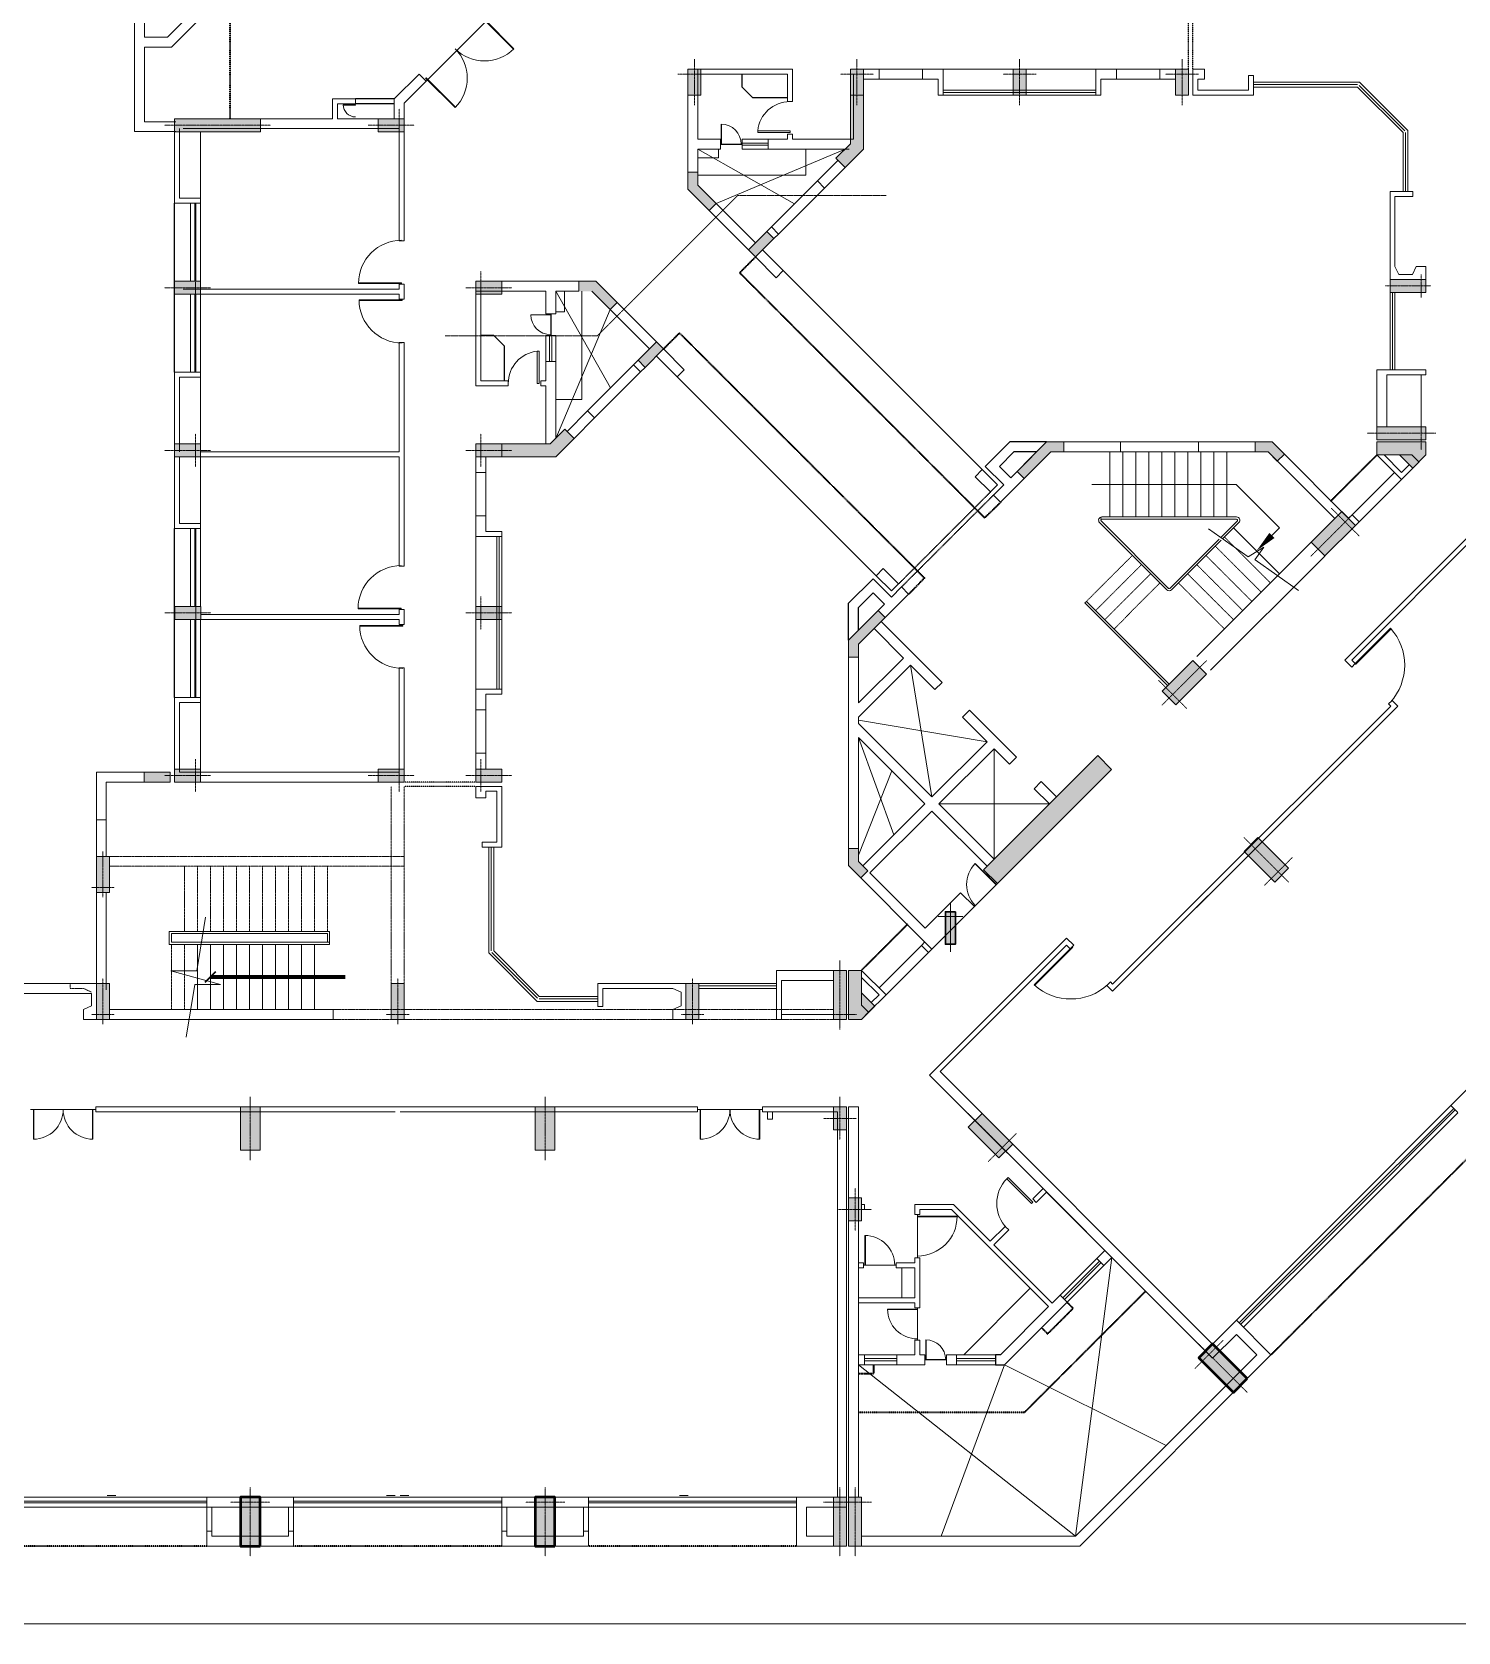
# Model space of a CAD drawing. Header units: inches. Extents: x 5542223 to 12533222, y 497239 to 5189502.
# Drawn here: x 7055711 to 7088602, y 1993400 to 2030305 of the extents above; entities that cross this region are included whole.
import ezdxf

# ---------------------------------------------------------------- set-up
doc = ezdxf.new("R2010")
doc.units = ezdxf.units.IN
doc.header["$MEASUREMENT"] = 0
for name, pattern in [('CENTER2', [1.125, 0.75, -0.125, 0.125, -0.125]), ('DASHED2', [0.375, 0.25, -0.125]), ('HIDDEN', [0.375, 0.25, -0.125]), ('HIDDEN2', [0.1875, 0.125, -0.0625]), ('HIDDENX2', [0.75, 0.5, -0.25])]:
    doc.linetypes.add(name, pattern=pattern)
doc.layers.get('0').update_dxf_attribs({"color": 1})
for name, color, linetype, lineweight in [('beam', 7, 'HIDDEN2', 15), ('C_grid', 7, 'CENTER2', 13), ('col', 7, 'Continuous', 30), ('DIM', 7, 'Continuous', 15), ('DOOR', 7, 'Continuous', 9), ('ELE', 7, 'Continuous', 13), ('Lab_Fur', 7, 'Continuous', 20), ('Parapet', 253, 'Continuous', 9), ('S_COL', 7, 'Continuous', 9), ('S_COLFILL', 7, 'Continuous', 0), ('S_Door', 7, 'Continuous', 18), ('S_Ele2', 7, 'Continuous', 15), ('S_elev5', 253, 'Continuous', 25), ('S_Glass', 7, 'Continuous', 13), ('S_GRID', 7, 'CENTER2', 9), ('S_Projection', 8, 'HIDDEN2', 35), ('S_Railling', 7, 'Continuous', 13), ('s_stair', 253, 'Continuous', 15), ('S_WALL', 7, 'Continuous', 15), ('S_WinCill', 7, 'Continuous', 13), ('SchLandscape', 7, 'Continuous', 13), ('SchSteps', 9, 'Continuous', 18)]:
    doc.layers.add(name, color=color, linetype=linetype, lineweight=lineweight)
doc.layers.add('C_Wall', color=7, linetype='Continuous', lineweight=25, true_color=0x46007b, plot=False)
doc.styles.add('shweta', font='arial.ttf')
doc.dimstyles.new('nitin', dxfattribs={"dimscale": 0, "dimtxt": 500, "dimasz": 250, "dimexe": 100, "dimexo": 50, "dimgap": 1, "dimtad": 1, "dimdec": 1, "dimzin": 0, "dimdsep": 46, "dimtxsty": 'shweta', "dimblk": 'ARCHTICK', "dimcen": 250, "dimdle": 100, "dimclrd": 256, "dimclre": 256, "dimclrt": 256, "dimadec": 1, "dimazin": 0, "dimtfac": 1, "dimtdec": 1, "dimtmove": 2, "dimatfit": 3, "dimldrblk": 'ARCHTICK', "dimfxl": 1, "dimlwd": -1, "dimlwe": -1, "dimarcsym": 0})

# ---------------------------------------------------------------- blocks, each defined once
blk = doc.blocks.new('col 900')
at = {"layer": 'S_COL', "ltscale": 15}
blk.add_hatch(color=256, dxfattribs=at).paths.add_polyline_path([(-150, -715), (150, -715), (150, 115), (-150, 115)])
at = {"layer": 'S_COL', "color": 6, "linetype": 'CENTER2', "ltscale": 0.1}
for p, q in [((-265, 0), (265, 0)), ((0, 225), (0, -830))]:
    blk.add_line(p, q, dxfattribs=at)
at = {"layer": 'S_COL', "ltscale": 15}
blk.add_lwpolyline([(-150, -715), (150, -715), (150, 115), (-150, 115)], close=True, dxfattribs=at)
blk = doc.blocks.new('COL450X1000')
at = {"layer": 'S_COL', "ltscale": 15}
blk.add_hatch(color=256, dxfattribs=at).paths.add_polyline_path([(225, 885), (-225, 885), (-225, -115), (225, -115)])
blk.add_lwpolyline([(225, 885), (-225, 885), (-225, -115), (225, -115)], close=True, dxfattribs=at)
at = {"layer": 'S_GRID', "color": 6, "ltscale": 0.1}
for p, q in [((0, 1115), (0, -345)), ((-455, 0), (455, 0))]:
    blk.add_line(p, q, dxfattribs=at)
blk = doc.blocks.new('CLO300X530M')
at = {"layer": 'S_COLFILL', "ltscale": 15}
blk.add_hatch(color=256, dxfattribs=at).paths.add_polyline_path([(265, -150), (-265, -150), (-265, 150), (265, 150)])
at = {"layer": 'S_COL', "ltscale": 15}
blk.add_lwpolyline([(265, -150), (-265, -150), (-265, 150), (265, 150)], close=True, dxfattribs=at)
at = {"layer": 'S_GRID', "ltscale": 0.1}
for p, q in [((0, -380), (0, 380)), ((-495, 0), (495, 0))]:
    blk.add_line(p, q, dxfattribs=at)
blk = doc.blocks.new('col450x2100')
at = {"layer": 'S_COL', "ltscale": 15}
blk.add_hatch(color=256, dxfattribs=at).paths.add_polyline_path([(992.5, 150), (992.5, -150), (-992.5, -150), (-992.5, 150)])
blk.add_lwpolyline([(992.5, 150), (992.5, -150), (-992.5, -150), (-992.5, 150)], close=True, dxfattribs=at)
at = {"layer": 'S_GRID', "ltscale": 0.1}
blk.add_line((1222.5, 0), (-1222.5, 0), dxfattribs=at)
blk = doc.blocks.new('COL 300x715')
at = {"layer": 'S_COL', "ltscale": 15}
blk.add_hatch(color=256, dxfattribs=at).paths.add_polyline_path([(485, 150), (-115, 150), (-115, -150), (485, -150)])
at = {"layer": 'S_COL', "color": 6, "linetype": 'CENTER2', "lineweight": 9, "ltscale": 0.1}
for p, q in [((0, 380), (0, -380)), ((-345, 0), (715, 0))]:
    blk.add_line(p, q, dxfattribs=at)
at = {"layer": 'S_COL', "ltscale": 15}
blk.add_lwpolyline([(485, 150), (-115, 150), (-115, -150), (485, -150)], close=True, dxfattribs=at)
blk = doc.blocks.new('Col1130x450')
at = {"layer": 'S_COL', "ltscale": 15}
blk.add_hatch(color=256, dxfattribs=at).paths.add_polyline_path([(-1015, 225), (115, 225), (115, -225), (-1015, -225)])
at = {"layer": 'S_COL', "color": 0, "lineweight": 50, "ltscale": 15}
blk.add_lwpolyline([(-1015, 225), (115, 225), (115, -225), (-1015, -225)], close=True, dxfattribs=at)
at = {"layer": 'S_GRID', "color": 6, "ltscale": 0.1}
for p, q in [((0, 455), (0, -455)), ((345, 0), (-1245, 0))]:
    blk.add_line(p, q, dxfattribs=at)
blk = doc.blocks.new('Col1130x300')
at = {"layer": 'S_COL', "ltscale": 15}
blk.add_hatch(color=256, dxfattribs=at).paths.add_polyline_path([(-1015, 150), (115, 150), (115, -150), (-1015, -150)])
at = {"layer": 'S_COL', "color": 0, "ltscale": 15}
blk.add_lwpolyline([(-1015, 150), (115, 150), (115, -150), (-1015, -150)], close=True, dxfattribs=at)
at = {"layer": 'S_GRID', "color": 6, "ltscale": 0.1}
for p, q in [((0, 380), (0, -380)), ((345, 0), (-1245, 0))]:
    blk.add_line(p, q, dxfattribs=at)
blk = doc.blocks.new('col300xx300')
at = {"layer": 'S_COLFILL', "ltscale": 15}
blk.add_hatch(color=256, dxfattribs=at).paths.add_polyline_path([(395, 230), (395, 0), (0, 0), (-279, 279), (-117, 442), (95, 230)])
at = {"layer": 'S_COL', "ltscale": 15}
blk.add_lwpolyline([(395, 230), (395, 0), (0, 0), (-279, 279), (-117, 442), (95, 230)], close=True, dxfattribs=at)
blk = doc.blocks.new('Door')
for p, q in [((0, 0.458), (0, 0.444)), ((0, 0.458), (0.917, 0.458)), ((0, 0.444), (0.917, 0.444))]:
    blk.add_line(p, q)
blk.add_arc((0, 0.458), 0.917, 270, 360)
blk = doc.blocks.new('collift')
at = {"layer": 'S_COL'}
blk.add_hatch(color=256, dxfattribs=at).paths.add_polyline_path([(159, -159), (-159, 159), (2475, 2793), (2793, 2475)])
at = {"layer": 'S_COL', "ltscale": 15}
blk.add_lwpolyline([(159, -159), (-159, 159), (2475, 2793), (2793, 2475)], close=True, dxfattribs=at)
blk = doc.blocks.new('arrow1')
at = {"ltscale": 15}
blk.add_lwpolyline([(-177, -177), (-530, -530), (474, -1530), (3801, -1530)], dxfattribs=at)
blk.add_solid([(-412, -295), (0, 0), (-295, -412)], dxfattribs=at)
blk = doc.blocks.new('door-right')
at = {"layer": 'DOOR'}
blk.add_lwpolyline([(0.402, 0.85), (0.444, 0.85), (0.444, 0), (0.402, 0)], close=True, dxfattribs=at)
blk.add_arc((0.406, 0), 0.85, 90, 180, dxfattribs=at)
blk = doc.blocks.new('Doorr')
for p, q in [((0, -0.458), (0, -0.444)), ((0, -0.444), (0.917, -0.444)), ((0, -0.458), (0.917, -0.458))]:
    blk.add_line(p, q)
blk.add_arc((0, -0.458), 0.917, 0, 90)
blk = doc.blocks.new('col')
at = {"layer": 'col', "linetype": 'Continuous', "ltscale": 10}
blk.add_hatch(color=256, dxfattribs=at).paths.add_polyline_path([(-115, -115), (115, -115), (115, 635), (-115, 635)])
at = {"layer": 'C_grid', "linetype": 'Continuous', "ltscale": 10}
for p, q in [((0, 810), (0, -323)), ((282, 0), (-287, 0))]:
    blk.add_line(p, q, dxfattribs=at)
at = {"layer": 'col', "linetype": 'Continuous', "ltscale": 10}
blk.add_lwpolyline([(-115, -115), (115, -115), (115, 635), (-115, 635)], close=True, dxfattribs=at)
blk = doc.blocks.new('door-750')
at = {"layer": 'S_Door', "ltscale": 15}
for p, q in [((-518, -501), (-518, 244)), ((-478, 244), (-518, 244)), ((-478, -501), (-478, 244)), ((-518, -501), (-478, -501))]:
    blk.add_line(p, q, dxfattribs=at)
blk.add_arc((-558, -501), 750, 0, 83.8768, dxfattribs=at)
blk = doc.blocks.new('SchSteps2')
at = {"layer": 'SchSteps', "ltscale": 0.1}
for p, q in [((2421, 4118), (0, 1697)), ((5219, 4118), (2421, 4118)), ((5219, 3174), (5219, 4118)), ((2516, 3888), (326, 1697)), ((3037, 3888), (2516, 3888)), ((3037, 3362), (3037, 3888)), ((4989, 3888), (3267, 3888)), ((3267, 3267), (3267, 3888)), ((4989, 3174), (4989, 3888)), ((849, 1174), (3037, 3362)), ((849, 849), (3267, 3267)), ((106, 1591), (-1591, -106)), ((0, 1697), (849, 849)), ((326, 1697), (849, 1174)), ((319, 1379), (-1378, -318)), ((531, 1167), (-1166, -530)), ((-4117, -2420), (-1697, 0)), ((-1697, 0), (-848, -848)), ((-3887, -2515), (-1697, -325)), ((-1697, -325), (-1173, -848)), ((-1173, -848), (-3361, -3036)), ((-848, -848), (-3266, -3266)), ((-4117, -5218), (-4117, -2420)), ((-3887, -3036), (-3887, -2515)), ((-3361, -3036), (-3887, -3036)), ((-3887, -4988), (-3887, -3266)), ((-3266, -3266), (-3887, -3266)), ((-3169, -4988), (-3887, -4988)), ((-3169, -5218), (-4117, -5218))]:
    blk.add_line(p, q, dxfattribs=at)
blk.add_leader([(259, -258), (-1239, 1239)], dimstyle='nitin', override={"dimscale": 1, "dimasz": 1000, "dimtad": 0}, dxfattribs=at)
blk = doc.blocks.new('ACA_SCT')
at = {"layer": 'S_COL', "ltscale": 0.5}
for points in [[(15057, 23400), (15057, 22155), (15482, 21731), (15694, 21943), (15357, 22280), (15357, 23400)], [(17121, 20091), (17284, 20254), (17708, 19830), (17546, 19667)], [(19667, 17546), (19830, 17708), (20254, 17284), (20091, 17121)], [(23400, 15057), (22155, 15057), (21731, 15482), (21943, 15694), (22280, 15357), (23400, 15357)]]:
    blk.add_hatch(color=256, dxfattribs=at).paths.add_polyline_path(points)
h = blk.add_hatch(color=256, dxfattribs=at)
h.paths.add_polyline_path([(18616, 20737), (18453, 20900), (18876, 21323), (18876, 21625), (19107, 21625), (19107, 21229)])
h.paths.add_polyline_path([(18039, 21347), (18637, 21347), (18637, 21654), (18039, 21654)], flags=9)
h = blk.add_hatch(color=256, dxfattribs=at)
h.paths.add_polyline_path([(20737, 18616), (20900, 18453), (21323, 18876), (21625, 18876), (21625, 19107), (21229, 19107)])
h.paths.add_polyline_path([(21347, 18039), (21347, 18637), (21654, 18637), (21654, 18039)], flags=9)
at = {"layer": 'S_COL', "ltscale": 15}
for points in [[(31050, 7557), (31650, 7557), (31650, 7787), (31050, 7787)], [(15100, 2082), (15400, 2082), (15400, 3212), (15100, 3212), (15100, 2694), (14796, 2388)]]:
    blk.add_hatch(color=256, dxfattribs=at).paths.add_polyline_path(points)
at = {"layer": 'S_COLFILL', "ltscale": 15}
for points in [[(2082, 15101), (2082, 15401), (3212, 15401), (3212, 15101), (2407, 15101), (2246, 14939)], [(2082, 15100), (2082, 15400), (3212, 15400), (3212, 15100), (2694, 15100), (2388, 14796)], [(11513, 14720), (11350, 14557), (10737, 15170), (10437, 15170), (10437, 15400), (10832, 15400)], [(14556, 11349), (14719, 11512), (15399, 10831), (15399, 10436), (15169, 10436), (15169, 10736)], [(15101, 2082), (15401, 2082), (15401, 3212), (15101, 3212), (15101, 2407), (14939, 2246)]]:
    blk.add_hatch(color=256, dxfattribs=at).paths.add_polyline_path(points)
at = {"ltscale": 15}
blk.add_lwpolyline([(5025, 11977), (6023, 12685), (6029, 12681), (5824, 12970), (6182, 12749), (7101, 13400)], dxfattribs=at)
at = {"layer": 'beam', "ltscale": 0.5}
for p, q in [((25650, 2912), (25650, 7457)), ((25950, 2912), (25950, 7457)), ((32450, 5842), (25650, 5842)), ((32450, 5612), (25650, 5612)), ((32450, 2312), (15750, 2312)), ((32450, 2082), (15750, 2082))]:
    blk.add_line(p, q, dxfattribs=at)
at = {"layer": 'C_Wall', "ltscale": 15}
for p, q in [((10832, 15400), (11681, 15400)), ((11062, 15170), (11586, 15170)), ((11586, 15170), (11921, 14835)), ((11681, 15400), (12246, 14835)), ((15400, 11681), (14835, 12246)), ((15170, 11586), (14835, 11921)), ((15170, 11062), (15170, 11586)), ((15400, 10832), (15400, 11681)), ((12011, -5883), (11801, -5883)), ((11896, -5653), (12011, -5653)), ((12011, -5653), (12011, -5883))]:
    blk.add_line(p, q, dxfattribs=at)
at = {"layer": 'DIM', "ltscale": 15}
blk.add_line((18877, 22155), (16648, 20890), dxfattribs=at)
at = {"layer": 'DOOR', "ltscale": 15}
for p, q in [((23729, 25138), (25143, 23724)), ((11968, 5215), (12498, 4685)), ((18885, 5), (17385, 5)), ((18885, 5), (17385, 5)), ((32765, 5), (34265, 5)), ((32765, 5), (34265, 5))]:
    blk.add_line(p, q, dxfattribs=at)
at = {"layer": 'DOOR'}
for p, q in [((3708, 10268), (2886, 11089)), ((3721, 10281), (2899, 11103)), ((10228, 3746), (10241, 3759)), ((10228, 3746), (11109, 2865)), ((10241, 3759), (11123, 2878))]:
    blk.add_line(p, q, dxfattribs=at)
for centre, start, end in [((3843, 10254), 138.0384, 222.3334), ((10274, 3822), 227.6666, 311.9616)]:
    blk.add_arc(centre, 1270, start, end, dxfattribs=at)
at = {"layer": 'ELE', "ltscale": 15}
for p, q in [((30350, 21022), (30350, 22557)), ((16382, 22155), (16382, 21555)), ((18402, 22155), (18402, 21955)), ((18877, 21955), (18402, 21955)), ((18877, 21555), (16382, 21555)), ((21555, 18877), (21555, 16383)), ((21955, 18877), (21955, 18402)), ((22155, 18402), (21955, 18402)), ((30350, 16892), (30350, 15357)), ((21555, 16383), (22155, 16383)), ((30350, 13522), (30350, 15057)), ((30350, 9392), (30350, 7857))]:
    blk.add_line(p, q, dxfattribs=at)
at = {"layer": 'Lab_Fur'}
for p, q in [((19300, -8900), (19100, -8900)), ((25543, -8900), (25743, -8900)), ((26058, -8900), (25858, -8900)), ((32300, -8900), (32500, -8900))]:
    blk.add_line(p, q, dxfattribs=at)
at = {"layer": 'Parapet', "ltscale": 15}
for p, q in [((9221, 24000), (8220, 24000)), ((13693, 24000), (14694, 24000)), ((9221, 23770), (8220, 23770)), ((13693, 23770), (14694, 23770)), ((7330, 15400), (9130, 15400)), ((7330, 15170), (9130, 15170)), ((3624, 13559), (2647, 14535)), ((3787, 13721), (2810, 14698)), ((23770, 13693), (23770, 14694)), ((24000, 13693), (24000, 14694)), ((23770, 9221), (23770, 8220)), ((24000, 9221), (24000, 8220)), ((31650, 7787), (32750, 7787)), ((32750, 6687), (32750, 7787)), ((31650, 7557), (32520, 7557)), ((32520, 6687), (32520, 7557)), ((13721, 3787), (14698, 2810)), ((13559, 3624), (14535, 2647))]:
    blk.add_line(p, q, dxfattribs=at)
at = {"layer": 'S_COL', "ltscale": 0.25}
blk.add_line((18876, 21625), (18876, 21325), dxfattribs=at)
at = {"layer": 'S_COL', "ltscale": 15}
for points in [[(15057, 24000), (15057, 22155), (15482, 21731), (15694, 21943), (15357, 22280), (15357, 24000)], [(17546, 19667), (17708, 19830), (17284, 20254), (17121, 20091), (17546, 19667)], [(19667, 17546), (19830, 17708), (20254, 17284), (20091, 17121), (19667, 17546)], [(24000, 15057), (22155, 15057), (21731, 15482), (21943, 15694), (22280, 15357), (24000, 15357)], [(2082, 15101), (2082, 15401), (3212, 15401), (3212, 15101), (2407, 15101), (2246, 14939), (2082, 15101)], [(2082, 15100), (2082, 15400), (3212, 15400), (3212, 15100), (2694, 15100), (2388, 14796), (2082, 15100)], [(15100, 2082), (15400, 2082), (15400, 3212), (15100, 3212), (15100, 2694), (14796, 2388), (15100, 2082)], [(15101, 2082), (15401, 2082), (15401, 3212), (15101, 3212), (15101, 2407), (14939, 2246), (15101, 2082)]]:
    blk.add_lwpolyline(points, dxfattribs=at)
at = {"layer": 'S_COL', "ltscale": 0.25}
for points in [[(18877, 21324), (18453, 20900), (18616, 20737), (19107, 21229), (19107, 21625), (18877, 21625)], [(21324, 18877), (20900, 18453), (20737, 18616), (21229, 19107), (21625, 19107), (21625, 18877)]]:
    blk.add_lwpolyline(points, dxfattribs=at)
at = {"layer": 'S_COL', "ltscale": 15}
for points in [[(10437, 15170), (10437, 15400), (10832, 15400), (11513, 14720), (11350, 14557), (10737, 15170)], [(15169, 10436), (15399, 10436), (15399, 10831), (14719, 11512), (14556, 11349), (15169, 10736)], [(31050, 7557), (31650, 7557), (31650, 7787), (31050, 7787)]]:
    blk.add_lwpolyline(points, close=True, dxfattribs=at)
at = {"layer": 'S_Door', "ltscale": 15}
for p, q in [((13813, -2418), (13813, -3418)), ((14305, -3590), (15055, -3590)), ((13813, -5318), (13813, -4568))]:
    blk.add_line(p, q, dxfattribs=at)
at = {"layer": 'S_Ele2', "ltscale": 15}
for p, q in [((15482, 22155), (18453, 20900)), ((16118, 21420), (17178, 20360)), ((17016, 20197), (15955, 21258)), ((22155, 18877), (20890, 16648)), ((20900, 18453), (22155, 15482)), ((20197, 17016), (21258, 15955)), ((21420, 16118), (20360, 17178)), ((14354, 6336), (15170, 8580)), ((12042, 8323), (12042, 5777)), ((14405, 7815), (15170, 5873)), ((10769, 7050), (13315, 7050))]:
    blk.add_line(p, q, dxfattribs=at)
at = {"layer": 'S_Ele2', "ltscale": 0.25}
for p, q in [((13972, 10253), (13477, 7212)), ((12205, 8485), (15170, 8980)), ((10163, -9838), (9327, -3408)), ((11801, -5883), (8073, -7747)), ((15170, -5883), (10163, -9838)), ((11801, -5883), (13267, -9838))]:
    blk.add_line(p, q, dxfattribs=at)
at = {"layer": 'S_elev5', "linetype": 'HIDDEN', "ltscale": 0.5}
for p, q in [((7457, 24000), (7457, 25650)), ((7557, 24000), (7557, 25650)), ((12056, 14177), (14177, 12056)), ((12127, 14248), (14248, 12127)), ((24000, 7557), (25650, 7557)), ((24000, 7457), (25650, 7457))]:
    blk.add_line(p, q, dxfattribs=at)
at = {"layer": 'S_elev5', "ltscale": 15}
for p, q in [((25880, 23312), (26775, 23312)), ((25880, 23197), (26775, 23197)), ((30950, 17007), (30950, 20907)), ((30950, 9507), (30950, 13407))]:
    blk.add_line(p, q, dxfattribs=at)
at = {"layer": 'S_elev5', "ltscale": 0.5}
for p, q in [((18357, 22270), (17857, 22270)), ((22270, 18357), (22270, 17857)), ((13140, -5768), (13640, -5768))]:
    blk.add_line(p, q, dxfattribs=at)
at = {"layer": 'S_elev5', "ltscale": 15}
for points in [[(16807, 23335), (17607, 23335), (17857, 23585), (17857, 23885)], [(23335, 16807), (23335, 17607), (23585, 17857), (23885, 17857)]]:
    blk.add_lwpolyline(points, dxfattribs=at)
at = {"layer": 'S_Glass', "ltscale": 15}
for p, q in [((30455, 19107), (30455, 20907)), ((30475, 19107), (30475, 20907)), ((30455, 18807), (30455, 17007)), ((30475, 18807), (30475, 17007)), ((30455, 11607), (30455, 13407)), ((30475, 11607), (30475, 13407)), ((30455, 11307), (30455, 9507)), ((30475, 11307), (30475, 9507))]:
    blk.add_line(p, q, dxfattribs=at)
at = {"layer": 'S_Glass'}
for p, q in [((1442, 28), (4023, -2553)), ((1407, -7), (3988, -2588)), ((6392, -4921), (4023, -2553)), ((6357, -4957), (3988, -2588)), ((21400, -9033), (16600, -9033)), ((21400, -9073), (16600, -9073)), ((23400, -9033), (25628, -9033)), ((23400, -9073), (25628, -9073)), ((25628, -9033), (28200, -9033)), ((25628, -9073), (28200, -9073)), ((30200, -9033), (35000, -9033)), ((30200, -9073), (35000, -9073))]:
    blk.add_line(p, q, dxfattribs=at)
at = {"layer": 'S_Projection'}
for p, q in [((29665, 22857), (29665, 25886)), ((17546, 19667), (17913, 19299)), ((17913, 19299), (12261, 13647)), ((19299, 17913), (13647, 12261)), ((19667, 17546), (19299, 17913)), ((4283, 14029), (3212, 15100)), ((11893, 14014), (12261, 13647)), ((13647, 12261), (14014, 11893)), ((14042, 4270), (15100, 3212)), ((707, -707), (5657, -5657)), ((11346, -6983), (8549, -4186)), ((11346, -6983), (15170, -6983)), ((16600, -10068), (21400, -10068)), ((23400, -10068), (28200, -10068)), ((30200, -10068), (35000, -10068))]:
    blk.add_line(p, q, dxfattribs=at)
at = {"layer": 'S_Projection', "ltscale": 0.5}
for points in [[(10950, -5031), (10808, -5172), (10218, -4582), (10359, -4441)], [(15170, -6083), (14820, -6083), (14820, -5883)]]:
    blk.add_lwpolyline(points, dxfattribs=at)
at = {"layer": 'S_Railling', "ltscale": 15}
for p, q in [((13217, 24000), (9697, 24000)), ((2497, 22583), (3615, 23700)), ((2572, 22576), (3621, 23626)), ((6057, 23700), (3615, 23700)), ((6057, 23643), (3662, 23643)), ((2612, 22536), (3662, 23585)), ((6057, 23585), (3662, 23585)), ((13217, 23515), (9697, 23515)), ((13217, 23458), (9697, 23458)), ((13217, 23400), (9697, 23400)), ((2497, 22583), (2497, 21180)), ((2555, 21180), (2555, 22538)), ((2612, 21180), (2612, 22538)), ((17383, 19830), (12315, 14762)), ((2797, 17065), (2797, 18850)), ((2855, 17065), (2855, 18850)), ((2912, 17065), (2912, 18850)), ((19830, 17383), (14762, 12315)), ((2197, 16950), (2197, 15750)), ((6451, 13670), (9558, 13670)), ((6398, 13542), (6773, 13168)), ((6814, 13197), (6433, 13578)), ((6451, 13620), (9558, 13620)), ((8022, 12024), (9575, 13578)), ((8057, 11989), (9611, 13542)), ((7368, 10451), (4731, 13089)), ((7951, 11989), (6808, 13132)), ((7987, 12024), (6850, 13161)), ((23400, 13217), (23400, 9697)), ((23458, 13217), (23458, 9697)), ((23515, 13217), (23515, 9697)), ((24000, 13217), (24000, 9697)), ((7050, 10133), (4412, 12770)), ((8004, 9815), (9914, 11724)), ((8040, 9779), (9949, 11688)), ((9914, 11724), (9949, 11688)), ((23585, 6057), (23585, 3662)), ((23643, 6057), (23643, 3662)), ((23700, 6057), (23700, 3615)), ((27370, 4112), (31070, 4112)), ((27370, 4112), (27370, 3862)), ((27420, 3862), (27420, 4062)), ((27420, 4062), (31020, 4062)), ((31020, 4062), (31020, 3862)), ((31070, 4112), (31070, 3812)), ((27370, 3812), (27370, 3862)), ((30323, 3862), (27370, 3862)), ((30331, 3812), (27370, 3812)), ((31020, 3862), (30323, 3862)), ((31070, 3812), (30331, 3812)), ((22536, 2612), (23585, 3662)), ((22576, 2572), (23626, 3621)), ((22583, 2497), (23700, 3615)), ((17065, 2912), (18850, 2912)), ((17065, 2855), (18850, 2855)), ((17065, 2797), (18850, 2797)), ((21180, 2612), (22536, 2612)), ((21180, 2555), (22536, 2555)), ((22583, 2497), (21180, 2497)), ((27285, 2312), (27285, 2082)), ((27285, 2312), (32450, 2312)), ((16950, 2197), (15750, 2197)), ((27285, 2082), (32450, 2082))]:
    blk.add_line(p, q, dxfattribs=at)
blk.add_lwpolyline([(30230, 4439), (30429, 3205), (31034, 3205), (29888, 2884), (30480, 2884), (30675, 1673)], dxfattribs=at)
for centre, radius, start, end in [((6451, 13595), 75, 90, 225), ((9558, 13595), 75, 315, 90), ((9558, 13645), 25, 270, 90), ((6451, 13595), 25, 90, 225), ((9558, 13595), 25, 315, 90), ((8004, 12042), 75, 225, 315), ((8004, 12042), 25, 225, 315)]:
    blk.add_arc(centre, radius, start, end, dxfattribs=at)
at = {"layer": 's_stair'}
for p, q in [((6676, 13670), (6676, 15170)), ((6976, 13670), (6976, 15170)), ((7276, 13670), (7276, 15170)), ((7576, 13670), (7576, 15170)), ((7876, 13670), (7876, 15170)), ((8176, 13670), (8176, 15170)), ((8476, 13670), (8476, 15170)), ((8776, 13670), (8776, 15170)), ((9076, 13670), (9076, 15170)), ((9376, 13670), (9376, 15170)), ((5459, 12360), (6520, 13421))]:
    blk.add_line(p, q, dxfattribs=at)
at = {"layer": 's_stair', "linetype": 'HIDDENX2', "ltscale": 0.15}
for p, q in [((5671, 12148), (6732, 13209)), ((5883, 11936), (6944, 12997)), ((6095, 11724), (7156, 12784)), ((6307, 11512), (7368, 12572)), ((8641, 12572), (9702, 11512)), ((8853, 12784), (9914, 11724)), ((6520, 11300), (7580, 12360)), ((8429, 12360), (9489, 11300)), ((6732, 11087), (7792, 12148)), ((8217, 12148), (9277, 11087))]:
    blk.add_line(p, q, dxfattribs=at)
at = {"layer": 's_stair', "linetype": 'DASHED2', "ltscale": 0.4}
for p, q in [((27420, 4112), (27420, 5612)), ((27720, 4112), (27720, 5612)), ((28020, 4112), (28020, 5612)), ((28320, 4112), (28320, 5612)), ((28620, 4112), (28620, 5612)), ((28920, 4112), (28920, 5612)), ((29220, 4112), (29220, 5612)), ((29520, 4112), (29520, 5612)), ((29820, 4112), (29820, 5612)), ((30120, 4112), (30120, 5612)), ((30420, 4112), (30420, 5612)), ((30720, 5612), (30720, 4112)), ((30720, 2312), (30720, 3812)), ((31020, 2312), (31020, 3812))]:
    blk.add_line(p, q, dxfattribs=at)
at = {"layer": 's_stair', "ltscale": 15}
for p, q in [((27720, 2312), (27720, 3812)), ((28020, 2312), (28020, 3812)), ((28320, 2312), (28320, 3812)), ((28620, 2312), (28620, 3812)), ((28920, 2312), (28920, 3812)), ((29220, 2312), (29220, 3812)), ((29520, 2312), (29520, 3812)), ((29820, 2312), (29820, 3812)), ((30120, 2312), (30120, 3812)), ((30420, 2312), (30420, 3812))]:
    blk.add_line(p, q, dxfattribs=at)
at = {"layer": 'S_WALL', "ltscale": 15}
for p, q in [((7192, 23770), (7192, 24000)), ((7192, 24000), (7457, 24000)), ((7457, 23400), (7457, 24000)), ((8220, 24000), (7559, 24000)), ((8220, 23770), (8220, 24000)), ((9220, 24000), (9697, 24000)), ((9220, 23770), (9220, 24000)), ((9697, 24000), (9697, 23400)), ((13217, 24000), (13217, 23400)), ((13694, 24000), (13217, 24000)), ((13694, 23770), (13694, 24000)), ((14694, 24000), (15355, 24000)), ((14694, 23770), (14694, 24000)), ((15057, 24000), (15057, 22155)), ((16692, 24000), (19107, 24000)), ((16692, 23250), (16692, 24000)), ((18877, 24000), (18877, 22385)), ((6057, 23850), (6057, 23400)), ((6172, 23850), (6057, 23850)), ((6172, 23850), (6172, 23515)), ((7192, 23770), (7342, 23770)), ((7342, 23770), (7342, 23515)), ((8220, 23770), (7857, 23770)), ((9220, 23770), (9582, 23770)), ((9582, 23770), (9582, 23400)), ((13332, 23770), (13332, 23400)), ((13694, 23770), (13332, 23770)), ((14694, 23770), (15057, 23770)), ((15287, 23885), (15287, 22385)), ((16807, 23885), (18877, 23885)), ((16807, 23250), (16807, 23885)), ((25306, 23887), (25143, 23724)), ((25650, 23217), (25143, 23724)), ((25306, 23887), (25880, 23312)), ((7457, 23400), (6057, 23400)), ((7342, 23515), (6172, 23515)), ((9582, 23400), (9697, 23400)), ((13217, 23400), (13332, 23400)), ((19107, 23400), (19107, 21625)), ((25880, 22857), (25880, 23312)), ((27305, 23312), (26775, 23312)), ((26775, 23312), (26775, 23197)), ((27305, 23312), (27190, 23312)), ((27305, 22857), (27305, 23312)), ((16807, 23250), (16692, 23250)), ((25650, 20037), (25650, 23217)), ((26775, 23197), (27190, 23197)), ((27190, 22857), (27190, 23197)), ((30750, 22627), (25765, 22627)), ((25765, 20037), (25765, 22627)), ((26890, 22857), (25880, 22857)), ((27190, 22857), (26890, 22857)), ((30950, 22857), (27305, 22857)), ((30835, 22627), (30835, 21022)), ((30950, 22857), (30950, 20907)), ((15287, 22385), (16692, 22385)), ((17257, 22155), (15383, 22155)), ((16807, 22500), (16692, 22500)), ((16692, 22385), (16692, 22500)), ((16807, 22385), (16807, 22500)), ((16807, 22385), (17257, 22385)), ((17257, 22385), (17257, 22155)), ((18357, 22385), (18877, 22385)), ((18357, 22385), (18357, 22155)), ((18877, 22155), (18357, 22155)), ((18877, 22155), (18877, 21625)), ((15644, 21894), (16118, 21420)), ((15482, 21731), (15955, 21258)), ((16118, 21420), (15955, 21258)), ((2382, 21180), (2912, 21180)), ((2382, 21065), (2382, 21180)), ((2382, 21065), (2797, 21065)), ((2797, 19450), (2797, 21065)), ((2912, 19150), (2912, 21180)), ((30350, 21022), (30835, 21022)), ((30350, 20907), (30350, 21022)), ((30350, 20907), (30950, 20907)), ((17178, 20360), (17016, 20197)), ((25765, 20037), (25650, 20037)), ((2082, 19150), (2082, 19450)), ((2082, 19450), (2312, 19450)), ((2312, 19450), (2397, 19265)), ((2397, 19265), (2712, 19265)), ((2797, 19450), (2712, 19265)), ((23400, 19107), (21625, 19107)), ((22155, 18877), (21625, 18877)), ((22155, 18877), (22155, 18357)), ((24000, 18877), (22385, 18877)), ((23885, 18877), (22385, 18877)), ((22385, 18357), (22385, 18877)), ((23885, 16807), (23885, 18877)), ((24000, 16692), (24000, 19107)), ((25765, 19037), (25650, 19037)), ((25650, 18692), (25650, 19037)), ((25765, 18922), (25765, 19037)), ((30750, 18922), (25765, 18922)), ((25765, 18692), (25650, 18692)), ((30750, 18807), (25765, 18807)), ((25765, 18692), (25765, 18807)), ((22385, 18357), (22155, 18357)), ((19190, 17068), (19667, 17546)), ((25650, 12537), (25650, 17692)), ((25765, 17692), (25650, 17692)), ((25765, 15172), (25765, 17692)), ((2082, 17065), (2082, 16950)), ((2082, 17065), (3212, 17065)), ((3212, 15750), (3212, 17065)), ((20360, 17178), (20197, 17016)), ((22155, 17257), (22155, 15482)), ((22385, 17257), (22155, 17257)), ((22385, 16807), (22385, 17257)), ((30350, 17007), (30950, 17007)), ((30350, 17007), (30350, 16892)), ((30950, 17007), (30950, 13407)), ((2082, 16950), (2982, 16950)), ((2982, 15750), (2982, 16950)), ((22385, 16807), (22500, 16807)), ((22385, 15357), (22385, 16692)), ((22385, 16692), (22500, 16692)), ((22500, 16807), (22500, 16692)), ((23250, 16807), (23885, 16807)), ((23250, 16807), (23250, 16692)), ((23250, 16692), (24000, 16692)), ((30350, 16892), (30835, 16892)), ((30835, 15172), (30835, 16892)), ((21420, 16118), (21258, 15955)), ((21731, 15482), (21258, 15955)), ((21894, 15644), (21420, 16118)), ((2082, 15450), (3212, 15450)), ((2082, 15450), (3212, 15450)), ((3705, 13477), (5628, 15400)), ((4186, 13633), (5723, 15170)), ((6023, 15400), (7330, 15400)), ((6023, 15170), (7330, 15170)), ((7330, 15400), (7330, 15170)), ((9130, 15400), (10437, 15400)), ((9130, 15400), (9130, 15170)), ((9130, 15170), (10437, 15170)), ((11660, 14573), (11062, 15170)), ((24000, 14694), (24000, 15355)), ((30350, 15172), (25765, 15172)), ((2245, 14938), (2647, 14536)), ((2245, 14938), (2647, 14535)), ((2469, 14876), (2647, 14698)), ((3212, 15100), (2647, 14535)), ((3050, 15100), (2647, 14698)), ((10949, 14958), (11893, 14015)), ((11921, 14835), (11660, 14573)), ((12246, 14835), (11822, 14411)), ((23770, 14694), (23770, 15057)), ((30350, 15057), (25765, 15057)), ((25765, 12537), (25765, 15057)), ((30835, 15057), (30835, 13522)), ((2810, 14698), (2647, 14536)), ((11822, 14411), (12056, 14177)), ((12315, 14762), (11964, 14410)), ((11964, 14410), (12127, 14248)), ((12478, 14599), (12127, 14248)), ((12315, 14762), (12478, 14599)), ((23770, 14694), (24000, 14694)), ((12056, 14177), (11893, 14014)), ((12056, 14177), (11893, 14014)), ((3624, 13559), (3787, 13721)), ((3787, 13721), (3868, 13640)), ((23770, 13694), (23770, 13332)), ((23770, 13694), (24000, 13694)), ((24000, 13694), (24000, 13217)), ((3624, 13559), (3705, 13477)), ((23400, 13217), (23400, 13332)), ((23770, 13332), (23400, 13332)), ((30350, 13522), (30835, 13522)), ((30350, 13407), (30350, 13522)), ((30350, 13407), (30950, 13407)), ((24000, 13217), (23400, 13217)), ((14599, 12478), (14248, 12127)), ((14762, 12315), (14410, 11964)), ((14835, 12246), (14411, 11822)), ((14762, 12315), (14599, 12478)), ((25765, 12537), (25650, 12537)), ((14177, 12056), (14014, 11893)), ((14651, 11257), (14015, 11893)), ((14411, 11822), (14177, 12056)), ((14248, 12127), (14410, 11964)), ((14835, 11921), (14573, 11660)), ((14573, 11660), (15170, 11062)), ((25765, 11537), (25650, 11537)), ((25650, 11192), (25650, 11537)), ((25765, 11422), (25765, 11537)), ((13244, 9850), (14651, 11257)), ((14135, 10416), (14813, 11094)), ((14813, 11094), (15170, 10737)), ((25765, 11192), (25650, 11192)), ((30350, 11422), (25765, 11422)), ((30350, 11307), (25765, 11307)), ((25765, 11192), (25765, 11307)), ((15170, 9380), (15170, 10737)), ((15400, 5628), (15400, 10832)), ((15170, 9380), (14135, 10416)), ((13407, 9687), (13972, 10253)), ((15170, 9055), (13972, 10253)), ((25650, 7557), (25650, 10192)), ((25765, 10192), (25650, 10192)), ((25765, 7787), (25765, 10192)), ((13407, 9687), (13244, 9850)), ((24000, 9697), (23400, 9697)), ((23400, 9582), (23400, 9697)), ((24000, 9220), (24000, 9697)), ((23770, 9582), (23400, 9582)), ((23770, 9220), (23770, 9582)), ((30350, 9507), (30950, 9507)), ((30350, 9507), (30350, 9392)), ((30350, 9392), (30835, 9392)), ((30835, 7787), (30835, 9392)), ((30950, 7557), (30950, 9507)), ((11526, 8132), (12608, 9214)), ((12205, 8485), (12770, 9051)), ((12770, 9051), (12608, 9214)), ((13477, 7212), (15170, 8905)), ((15170, 8905), (15170, 9055)), ((23770, 9220), (24000, 9220)), ((13640, 7050), (15170, 8580)), ((15170, 5723), (15170, 8580)), ((9652, 8167), (9334, 7849)), ((10607, 7212), (9652, 8167)), ((11688, 7969), (11526, 8132)), ((11688, 7969), (12042, 8323)), ((13315, 7050), (12042, 8323)), ((13477, 7212), (12205, 8485)), ((23770, 8220), (23770, 7857)), ((23770, 8220), (24000, 8220)), ((24000, 8220), (24000, 7559)), ((11968, 5215), (9334, 7849)), ((30835, 7787), (25765, 7787)), ((10607, 7212), (10960, 7566)), ((10769, 7050), (11123, 7403)), ((11123, 7403), (10960, 7566)), ((23400, 7457), (23400, 6057)), ((23400, 7457), (24000, 7457)), ((24000, 7192), (24000, 7457)), ((30950, 7557), (25650, 7557)), ((12042, 5777), (10769, 7050)), ((12042, 5777), (13315, 7050)), ((15068, 5621), (13640, 7050)), ((23515, 7342), (23515, 6172)), ((23770, 7342), (23515, 7342)), ((23770, 7192), (23770, 7342)), ((23770, 7192), (24000, 7192)), ((12205, 5614), (13477, 6887)), ((14906, 5459), (13477, 6887)), ((32520, 6687), (32750, 6687)), ((32520, 6687), (32520, 5842)), ((32750, 6687), (32750, 5842)), ((23850, 6057), (23400, 6057)), ((23850, 6172), (23515, 6172)), ((23850, 6172), (23850, 6057)), ((12286, 5533), (12205, 5614)), ((13477, 3705), (15400, 5628)), ((12286, 5533), (11968, 5215)), ((13633, 4186), (14906, 5459)), ((12816, 5003), (12498, 4685)), ((13633, 4186), (12816, 5003)), ((32520, 2762), (32520, 5012)), ((32750, 2762), (32750, 5012)), ((13477, 3705), (12498, 4685)), ((13559, 3624), (13477, 3705)), ((13559, 3624), (13721, 3787)), ((13721, 3787), (13640, 3868)), ((15100, 3212), (14535, 2647)), ((15100, 3050), (14698, 2647)), ((15450, 3212), (17065, 3212)), ((15450, 2082), (15450, 3212)), ((15450, 2082), (15450, 3212)), ((15750, 2982), (16950, 2982)), ((16950, 2082), (16950, 2982)), ((17065, 2082), (17065, 3212)), ((9440, 2864), (9309, 2733)), ((14938, 2245), (14535, 2647)), ((14698, 2810), (14536, 2647)), ((14938, 2245), (14536, 2647)), ((14876, 2469), (14698, 2647)), ((19150, 2912), (21180, 2912)), ((19450, 2797), (19265, 2712)), ((19265, 2397), (19265, 2712)), ((19450, 2797), (21065, 2797)), ((21065, 2382), (21065, 2797)), ((21180, 2382), (21180, 2912)), ((32865, 2397), (32865, 2682)), ((19450, 2312), (19265, 2397)), ((19450, 2082), (19450, 2312)), ((21065, 2382), (21180, 2382)), ((33050, 2312), (32865, 2397)), ((33050, 2082), (33050, 2312)), ((17065, 2082), (16950, 2082)), ((19450, 2082), (19150, 2082)), ((33050, 2082), (32750, 2082)), ((13870, -2188), (13870, -2418)), ((10787, -4543), (13028, -2303)), ((13755, -2303), (13755, -2418)), ((13755, -2418), (13870, -2418)), ((9673, -3430), (9489, -3246)), ((9511, -3592), (9327, -3408)), ((9673, -3430), (9511, -3592)), ((13755, -3418), (13870, -3418)), ((13755, -3418), (13755, -4568)), ((13870, -3418), (13870, -3533)), ((13870, -3533), (14305, -3533)), ((13870, -3648), (14305, -3648)), ((13870, -3648), (13870, -4338)), ((15055, -3533), (15170, -3533)), ((15055, -3648), (15170, -3648)), ((10522, -4278), (10359, -4441)), ((10706, -4462), (10522, -4278)), ((13870, -4338), (15170, -4338)), ((11801, -5883), (10359, -4441)), ((11896, -5653), (10787, -4543)), ((13870, -4568), (13755, -4568)), ((13870, -4453), (13870, -4568)), ((13870, -4453), (15170, -4453)), ((13870, -5318), (13755, -5318)), ((13755, -5318), (13755, -5653)), ((13870, -5318), (13870, -5653)), ((12910, -5653), (13140, -5653)), ((12910, -5653), (12910, -5883)), ((12910, -5883), (13140, -5883)), ((13140, -5653), (13140, -5883)), ((13640, -5653), (13640, -5883)), ((13640, -5653), (13755, -5653)), ((13640, -5883), (14285, -5883)), ((13870, -5653), (14285, -5653)), ((14285, -5653), (14285, -5883)), ((15035, -5653), (15035, -5883)), ((15035, -5653), (15170, -5653)), ((15035, -5883), (15170, -5883)), ((16600, -8938), (15655, -8938)), ((25858, -8938), (25743, -8938)), ((21515, -9723), (21400, -9723)), ((23285, -9723), (23400, -9723)), ((28315, -9723), (28200, -9723)), ((30085, -9723), (30200, -9723))]:
    blk.add_line(p, q, dxfattribs=at)
at = {"layer": 'S_WALL', "linetype": 'CENTER2', "ltscale": 1.2}
for p, q in [((17957, 21085), (14532, 21085)), ((17957, 21085), (21195, 17847)), ((21195, 17847), (24702, 17846))]:
    blk.add_line(p, q, dxfattribs=at)
at = {"layer": 'S_WALL', "ltscale": 0.25}
for p, q in [((17546, 19992), (18453, 20900)), ((17546, 19667), (18616, 20737)), ((17284, 20254), (17178, 20360)), ((17121, 20091), (17016, 20197)), ((16906, 19352), (17383, 19830)), ((17068, 19190), (17546, 19667)), ((16906, 19352), (17068, 19190)), ((19667, 17546), (20737, 18616)), ((19992, 17546), (20900, 18453)), ((19352, 16906), (19830, 17383)), ((19352, 16906), (19190, 17068)), ((20091, 17121), (20197, 17016)), ((20254, 17284), (20360, 17178))]:
    blk.add_line(p, q, dxfattribs=at)
at = {"layer": 'S_WALL'}
for p, q in [((3956, 10370), (795, 13530)), ((3794, 10370), (877, 13287)), ((3712, 10288), (3794, 10370)), ((3794, 10207), (3956, 10370)), ((3794, 10207), (3712, 10288)), ((2864, 9440), (2733, 9309)), ((7378, 4664), (2733, 9309)), ((2945, 9359), (2864, 9440)), ((2945, 9359), (2864, 9440)), ((2896, 9309), (2945, 9359)), ((2896, 9309), (2945, 9359)), ((2896, 9309), (7459, 4745)), ((9309, 2733), (7113, 4929)), ((7195, 5010), (9309, 2896)), ((10207, 3794), (10370, 3956)), ((10207, 3794), (10288, 3712)), ((10288, 3712), (10370, 3794)), ((10370, 3956), (13530, 795)), ((10370, 3794), (13287, 877)), ((9309, 2896), (9359, 2945)), ((9309, 2896), (9359, 2945)), ((9359, 2945), (9440, 2864)), ((9359, 2945), (9440, 2864)), ((32750, 2912), (35080, 2912)), ((32865, 2682), (34850, 2682)), ((13287, 877), (7004, -5406)), ((13530, 795), (9914, -2821)), ((1506, 92), (1344, -69)), ((17385, 62), (15450, 62)), ((17385, 62), (15450, 62)), ((17385, -53), (17385, 62)), ((17385, -53), (17385, 62)), ((32765, 62), (18885, 62)), ((18885, -53), (18885, 62)), ((32765, 62), (18885, 62)), ((18885, -53), (18885, 62)), ((32765, -53), (32765, 62)), ((32765, -53), (32765, 62)), ((15655, -8938), (15655, -53)), ((17155, -53), (15655, -53)), ((17385, -53), (15655, -53)), ((17155, -220), (17155, -53)), ((17155, -220), (17270, -220)), ((17385, -53), (17270, -53)), ((17270, -220), (17270, -53)), ((25743, -53), (18885, -53)), ((25743, -53), (18885, -53)), ((25858, -53), (32765, -53)), ((25858, -53), (32765, -53)), ((11151, -2058), (10914, -1821)), ((9489, -3246), (10833, -1902)), ((11070, -2139), (10833, -1902)), ((12049, -3118), (11706, -2776)), ((12131, -3037), (11788, -2694)), ((7004, -5731), (9751, -2984)), ((5657, -5657), (6456, -4858)), ((5982, -5657), (6456, -5183)), ((10068, -10068), (5657, -5657)), ((10163, -9838), (5982, -5657)), ((16370, -9838), (16370, -9168)), ((16370, -9838), (16370, -9168)), ((16600, -10068), (16600, -8938)), ((16600, -10068), (16600, -8938)), ((16600, -8938), (16600, -9318)), ((21400, -8938), (21400, -9168)), ((23400, -9168), (21400, -9168)), ((23400, -8938), (23400, -9168)), ((28200, -8938), (28200, -9168)), ((30200, -9168), (28200, -9168)), ((30200, -8938), (30200, -9168)), ((15100, -9838), (10163, -9838)), ((16370, -9838), (15750, -9838)), ((21400, -9723), (21400, -10068)), ((21515, -9838), (21515, -9723)), ((21515, -9838), (23285, -9838)), ((23285, -9838), (23285, -9723)), ((23400, -9723), (23400, -10068)), ((28200, -9723), (28200, -10068)), ((28315, -9838), (28315, -9723)), ((28315, -9838), (30085, -9838)), ((30085, -9838), (30085, -9723)), ((30200, -9723), (30200, -10068)), ((15100, -10068), (10068, -10068)), ((16600, -10068), (15750, -10068)), ((21400, -10068), (23400, -10068)), ((28200, -10068), (30200, -10068))]:
    blk.add_line(p, q, dxfattribs=at)
at = {"layer": 'S_WALL', "linetype": 'HIDDEN2', "lineweight": 18, "ltscale": 0.3}
for p, q in [((33050, 2797), (32865, 2712)), ((33350, 2797), (33050, 2797)), ((33350, 2797), (33350, 2912))]:
    blk.add_line(p, q, dxfattribs=at)
at = {"layer": 'S_WALL', "ltscale": 0.5}
for p, q in [((92, 1506), (1506, 92)), ((15170, 62), (15400, 62)), ((15170, -8938), (15170, 62)), ((15400, 62), (15400, -8938)), ((15450, -8938), (15450, 62)), ((14305, -3648), (14305, -3533)), ((15055, -3648), (15055, -3533)), ((15170, -4338), (15170, -3648)), ((6456, -4858), (7004, -5406)), ((6456, -5183), (7004, -5731)), ((15450, -9168), (16370, -9168)), ((16600, -8938), (15680, -8938)), ((15750, -8938), (16600, -8938)), ((15750, -9168), (16370, -9168)), ((23400, -8938), (21400, -8938)), ((30200, -8938), (28200, -8938))]:
    blk.add_line(p, q, dxfattribs=at)
at = {"layer": 'S_WALL', "ltscale": 1000}
for p, q in [((11070, -2139), (11151, -2058)), ((12980, -2188), (12131, -3037)), ((13870, -2188), (12980, -2188)), ((15100, -2188), (15035, -2188)), ((15035, -2303), (15035, -2188)), ((13755, -2303), (13028, -2303)), ((15100, -2303), (15035, -2303)), ((11706, -2776), (11788, -2694)), ((12049, -3118), (10706, -4462))]:
    blk.add_line(p, q, dxfattribs=at)
at = {"layer": 'S_WALL', "ltscale": 15}
for points in [[(2082, 18850), (2082, 19150), (2912, 19150), (2912, 18850)], [(18850, 2082), (19150, 2082), (19150, 2912), (18850, 2912)]]:
    blk.add_lwpolyline(points, close=True, dxfattribs=at)
at = {"layer": 'S_WinCill', "ltscale": 15}
for p, q in [((17257, 22385), (17857, 22385)), ((17257, 22295), (17857, 22295)), ((17257, 22245), (17857, 22245)), ((17257, 22155), (17857, 22155)), ((17857, 22385), (17857, 22155)), ((30350, 19107), (30350, 20907)), ((30580, 19107), (30580, 20907)), ((30350, 18807), (30350, 17007)), ((30580, 18807), (30580, 17007)), ((22385, 17857), (22155, 17857)), ((22155, 17257), (22155, 17857)), ((22245, 17257), (22245, 17857)), ((22295, 17257), (22295, 17857)), ((22385, 17257), (22385, 17857)), ((30350, 11607), (30350, 13407)), ((30580, 11607), (30580, 13407)), ((30350, 11307), (30350, 9507)), ((30580, 11307), (30580, 9507)), ((21400, -9168), (21400, -9723)), ((21515, -9723), (21515, -9168)), ((23285, -9723), (23285, -9168)), ((23400, -9168), (23400, -9723)), ((28200, -9168), (28200, -9723)), ((28315, -9723), (28315, -9168)), ((30085, -9723), (30085, -9168)), ((30200, -9168), (30200, -9723)), ((16600, -9318), (16600, -9768))]:
    blk.add_line(p, q, dxfattribs=at)
at = {"layer": 'S_WinCill'}
for p, q in [((1506, 92), (4087, -2489)), ((1344, -71), (3924, -2652)), ((6456, -4858), (4087, -2489)), ((6293, -5020), (3924, -2652)), ((10359, -4441), (9511, -3592)), ((10423, -4377), (9574, -3529)), ((10458, -4342), (9610, -3493)), ((10522, -4278), (9673, -3430)), ((14170, -3648), (14170, -4338)), ((12745, -5653), (11211, -4119)), ((12011, -5653), (12910, -5653)), ((12011, -5743), (12910, -5743)), ((12011, -5793), (12910, -5793)), ((12011, -5883), (12910, -5883)), ((14285, -5653), (15035, -5653)), ((14285, -5743), (15035, -5743)), ((14285, -5793), (15035, -5793)), ((14285, -5883), (15035, -5883)), ((16600, -8938), (21400, -8938)), ((16600, -9168), (21400, -9168)), ((23400, -8938), (25628, -8938)), ((23400, -9168), (25628, -9168)), ((28200, -8938), (25628, -8938)), ((25628, -9168), (28200, -9168)), ((30200, -8938), (35000, -8938)), ((30200, -9168), (35000, -9168))]:
    blk.add_line(p, q, dxfattribs=at)
at = {"xscale": -1, "rotation": 180}
blk.add_blockref('arrow1', (5989, 12891), dxfattribs=at)
blk.add_blockref('arrow1', (5989, 12891), dxfattribs=at)
at = {"layer": 'DOOR', "ltscale": 15}
for p, xscale, yscale, zscale, rotation in [((24137, 24811), -1047.600000000688, 1047.600000000093, 1047.6, 45.00000000181886), ((24816, 24132), 1047.600000000524, 1047.600000000093, 1047.6, 224.9999999975598), ((25710, 19555), -1083.151694658212, 1083.15169465798, 1083.151694657914, 180.0000000014533), ((25697, 18181), 1083.151694658212, 1083.15169465798, 1083.151694657914, 359.9999999985344), ((25720, 12051), -1083.151694658212, 1083.15169465798, 1083.151694657914, 180.0000000014533), ((25682, 10672), 1083.151694658212, 1083.15169465798, 1083.151694657914, 359.9999999985344), ((12233, 4950), 749.9999999999877, 750, 750, 45.00000000005031), ((17792, 5), -750, 750, 750, 90), ((18479, 5), 750, 750, 750, 270), ((33172, 5), -750, 750, 750, 90), ((33859, 5), 750, 750, 750, 270)]:
    blk.add_blockref('Door', p, dxfattribs=dict(at, xscale=xscale, yscale=yscale, zscale=zscale, rotation=rotation))
at = {"layer": 'DOOR', "ltscale": 15, "xscale": 303.75, "yscale": 303.75, "zscale": 303.75}
blk.add_blockref('Door', (26775, 23037), dxfattribs=at)
at = {"layer": 'DOOR', "xscale": -950.0000000004125, "yscale": 950, "zscale": 950, "rotation": 314.9999999999504}
blk.add_blockref('door-right', (11448, -2436), dxfattribs=at)
at = {"layer": 'S_COL', "xscale": -1}
for name, p, rotation in [('COL 300x715', (7707, 23885), 90.00000005336084), ('COL 300x715', (11457, 23885), 90.00000005336084), ('COL 300x715', (15207, 23885), 90.00000005336084), ('COL 300x715', (18957, 23885), 90.00000005336084), ('COL 300x715', (25765, 22707), 180), ('COL 300x715', (30465, 18957), 180), ('COL 300x715', (30465, 15207), 180), ('col300xx300', (5628, 15400), 180), ('COL 300x715', (30455, 11457), 180), ('collift', (9493, 8008), 180), ('COL 300x715', (25765, 7707), 180), ('COL 300x715', (30465, 7707), 180), ('col 900', (32600, 5127), 180), ('col', (13050, 4451), 180), ('Col1130x300', (15600, 2197), 90.00000005336084), ('col 900', (19000, 2197), 180), ('col 900', (25800, 2197), 180), ('col 900', (32600, 2197), 180)]:
    blk.add_blockref(name, p, dxfattribs=dict(at, rotation=rotation))
at = {"layer": 'S_COL'}
blk.add_blockref('col450x2100', (29958, 22707), dxfattribs=at)
for name, p, rotation in [('col 900', (2197, 19000), 90), ('COL 300x715', (23885, 18957), 180), ('Col1130x300', (2197, 15600), 180), ('COL 300x715', (23885, 15207), 180), ('COL 300x715', (23885, 11457), 180), ('COL 300x715', (23885, 7707), 180), ('col300xx300', (15400, 5628), 90), ('CLO300X530M', (15600, -203), 90), ('COL450X1000', (22400, -53), 180), ('Col1130x300', (15250, -9053), 90), ('Col1130x300', (15600, -9053), 90)]:
    blk.add_blockref(name, p, dxfattribs=dict(at, rotation=rotation))
at = {"layer": 'S_COL', "ltscale": 15, "xscale": -1, "rotation": 225}
blk.add_blockref('COL450X1000', (3946, 13555), dxfattribs=at)
at = {"layer": 'S_COL', "ltscale": 15}
for name, p, rotation in [('COL450X1000', (7927, 9574), 44.99941741832662), ('COL450X1000', (5491, 5491), 315), ('COL450X1000', (11855, -873), 315), ('CLO300X530M', (15250, -2303), 90), ('Col1130x450', (7082, -5646), 44.99999999764176), ('Col1130x450', (22400, -9053), 90), ('Col1130x450', (29200, -9053), 90)]:
    blk.add_blockref(name, p, dxfattribs=dict(at, rotation=rotation))
at = {"layer": 'S_COL', "ltscale": 0.5, "rotation": 180}
blk.add_blockref('COL450X1000', (29200, -53), dxfattribs=at)
at = {"layer": 'S_Door', "ltscale": 15}
for name, p, xscale, yscale, zscale, rotation in [('Door', (18107, 22270), -500, 500, 500, 270), ('Doorr', (13813, -2918), 1000, 1000, 1000, 180), ('Door', (14680, -3590), -750, 750, 750, 270), ('Door', (13390, -5768), -500, 500, 500, 270)]:
    blk.add_blockref(name, p, dxfattribs=dict(at, xscale=xscale, yscale=yscale, zscale=zscale, rotation=rotation))
for p, xscale, yscale, zscale in [((22270, 18107), 500, 500, 500), ((13813, -4943), 750, 750, 750)]:
    blk.add_blockref('Door', p, dxfattribs=dict(at, xscale=xscale, yscale=yscale, zscale=zscale))
at = {"layer": 'S_WALL', "xscale": -1, "rotation": 270}
blk.add_blockref('door-750', (17251, 23058), dxfattribs=at)
at = {"layer": 'S_WALL'}
blk.add_blockref('door-750', (23058, 17251), dxfattribs=at)
at = {"layer": 'S_Railling', "ltscale": 15}
blk.add_leader([(30120, 3062), (27010, 3062)], dimstyle='nitin', override={"dimscale": 1, "dimlwd": 65534}, dxfattribs=at)

msp = doc.modelspace()

# ---------------------------------------------------------------- linework, layer by layer
msp.add_circle((6864263.374, 1819279.277), 1322040.52)
at = {"layer": 'SchLandscape', "ltscale": 0.1}
msp.add_lwpolyline([(7087663.654, 2048474.007), (7087663.654, 2050087.199), (7101837.133, 2050087.199), (7101837.133, 2000587.199), (7100337.133, 2000587.199), (7094837.133, 1995087.199), (7094837.133, 1993587.199), (7046175.732, 1993587.199), (7046175.732, 1995381.061), (7046950.529, 1995380.882)], dxfattribs=at)

# ---------------------------------------------------------------- block references
at = {"layer": 'S_WALL', "xscale": -1}
msp.add_blockref('ACA_SCT', (7089945.52, 2005448.482), dxfattribs=at)
at = {"layer": 'SchSteps', "ltscale": 0.1}
msp.add_blockref('SchSteps2', (7062195.212, 2033224.526), dxfattribs=at)

doc.saveas('drawing.dxf')
